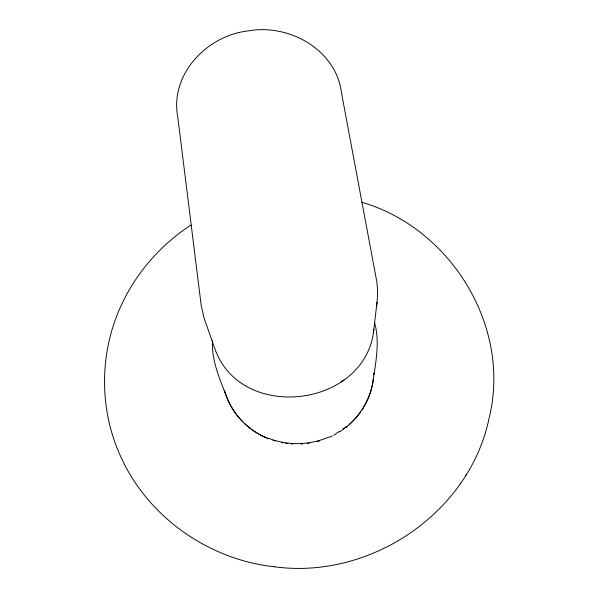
<?xml version="1.0" encoding="UTF-8"?>
<svg xmlns="http://www.w3.org/2000/svg" width="598" height="598" viewBox="0 0 598 598"><rect width="100%" height="100%" fill="white"/><g stroke="black" fill="none" stroke-linecap="round" stroke-linejoin="round"><path stroke-width="0.9" d="M212.484 340.725C211.438 359.465 218.943 377.181 225.655 394.224M373.399 332.951L377.233 300.502L377.585 291.099L376.942 282.428L341.503 92.877C336.233 49.634 288.871 23.457 248.177 30.902C207.147 35.372 169.526 74.421 177.785 117.148L201.137 304.845L204.015 317.957L215.116 349.486C241.921 423.048 366.469 407.201 373.862 329.206M376.538 306.453L377.069 302.117M373.294 379.409C376.015 360.788 379.835 341.368 374.61 322.778M274.273 566.755L274.295 566.755C369.841 579.948 469.565 513.256 489.171 417.905L489.194 417.785C511.559 326.687 450.825 228.047 361.678 202.206M465.805 475.208L466.32 474.423M460.168 483.872L460.662 483.117M342.968 429.058L346.212 426.621M340.666 382.279L344.164 379.82M190.971 225.057C161.587 244.201 137.435 271.365 122.336 303.051L122.298 303.134C99.589 350.181 98.535 407.021 119.906 454.742L119.951 454.854C146.674 516.186 208.067 559.601 274.295 566.755M336.106 433.423L339.604 431.322M328.803 437.056C310.003 445.271 288.019 445.802 268.876 438.401M373.817 373.1A75.983 73.053 -6.3 0 1 373.743 374.64M373.406 378.474A75.983 73.053 -6.3 0 1 373.107 380.769M372.988 381.531A75.983 73.053 -6.3 0 1 372.584 383.811M372.434 384.574A75.983 73.053 -6.3 0 1 357.342 416.066M356.834 416.679A75.983 73.053 -6.3 0 1 349.038 424.67M348.44 425.2A75.983 73.053 -6.3 0 1 345.965 427.249M344.695 428.235A75.983 73.053 -6.3 0 1 342.751 429.663M342.093 430.126A75.983 73.053 -6.3 0 1 339.41 431.92M335.941 433.999A75.983 73.053 -6.3 0 1 333.811 435.157M332.361 435.897A75.983 73.053 -6.3 0 1 329.431 437.28M319.519 440.935A75.983 73.053 -6.3 0 1 317.157 441.586M309.173 443.23A75.983 73.053 -6.3 0 1 307.559 443.454M302.693 443.948A75.983 73.053 -6.3 0 1 301.063 444.037M292.908 444.015A75.983 73.053 -6.3 0 1 291.286 443.903M287.234 443.492A75.983 73.053 -6.3 0 1 285.627 443.268M283.22 442.871A75.983 73.053 -6.3 0 1 281.628 442.565M275.334 441.01A75.983 73.053 -6.3 0 1 273.009 440.292M268.457 438.648A75.983 73.053 -6.3 0 1 266.222 437.721M265.49 437.4A75.983 73.053 -6.3 0 1 258.343 433.752M257.656 433.348A75.983 73.053 -6.3 0 1 251.661 429.394M251.025 428.923A75.983 73.053 -6.3 0 1 225.154 392.594M373.802 373.227A75.953 73.031 -6.3 0 1 373.728 374.759M373.391 378.594A75.953 73.031 -6.3 0 1 362.022 409.802M360.691 411.76A75.953 73.031 -6.3 0 1 357.335 416.171M356.827 416.784A75.953 73.031 -6.3 0 1 349.03 424.774M347.206 426.337A75.953 73.031 -6.3 0 1 345.958 427.353M268.48 438.745A75.953 73.031 -6.3 0 1 266.252 437.826M265.512 437.497A75.953 73.031 -6.3 0 1 258.373 433.849M257.686 433.445A75.953 73.031 -6.3 0 1 254.972 431.756M254.307 431.322A75.953 73.031 -6.3 0 1 252.341 429.962M251.055 429.02A75.953 73.031 -6.3 0 1 249.172 427.57M248.551 427.069A75.953 73.031 -6.3 0 1 244.395 423.414M242.706 421.754A75.953 73.031 -6.3 0 1 225.199 392.707M224.975 391.974A75.953 73.031 -6.3 0 1 224.549 390.494"/></g></svg>
